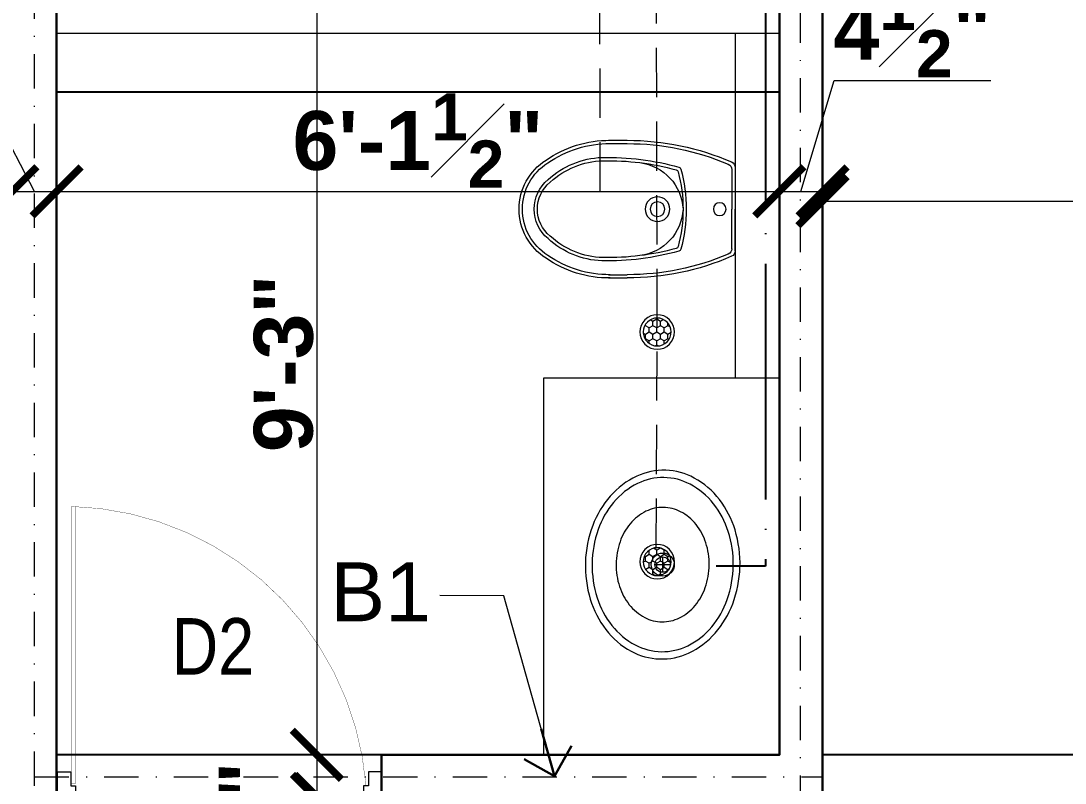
# Model space of a CAD drawing. Header units: feet. Extents: x 18471 to 30550, y -13540 to -11719.
# Drawn here: x 20928.5 to 21034.9, y -12688.5 to -12610.9 of the extents above; entities that cross this region are included whole.
import ezdxf

# ---------------------------------------------------------------- set-up
doc = ezdxf.new("R2010")
doc.units = ezdxf.units.FT
doc.header["$MEASUREMENT"] = 0
doc.header["$PDMODE"] = 2
for name, pattern in [('ACAD_ISO04W100', [30, 24, -3, 0, -3]), ('DASHDOT', [1, 0.5, -0.25, 0, -0.25]), ('DASHED', [0.75, 0.5, -0.25])]:
    doc.linetypes.add(name, pattern=pattern)
doc.layers.get('0').update_dxf_attribs({"lineweight": 30})
for name, color, linetype, lineweight in [('BEAM', 3, 'Continuous', 15), ('BLK_1_FLR_1_BATH', 7, 'Continuous', 0), ('DIM', 7, 'Continuous', 18), ('DOOR', 32, 'Continuous', 13), ('HATCH', 9, 'Continuous', 20), ('JOINERY TEXT', 193, 'Continuous', 0), ('P-SOIL', 6, 'Continuous', 18), ('P-WASTE', 130, 'Continuous', 18), ('PL-C.W.S', 90, 'ACAD_ISO04W100', 25), ('SANIT_FIXTURES', 13, 'Continuous', 15), ('WALL', 10, 'Continuous', 30)]:
    doc.layers.add(name, color=color, linetype=linetype, lineweight=lineweight)
doc.layers.add('BLK_1_FLR_1_REGULAR_ROOM_2', color=1, linetype='Continuous', plot=False)
doc.layers.add('BLK_1_FLR_1_WATER_CLOSET', color=1, linetype='Continuous', plot=False)
doc.styles.add('AR. TEXT 01', font='arialbd.ttf')
doc.styles.add('DIM TEXT', font='GOTHIC.TTF', dxfattribs={"height": 5})
doc.styles.add('PLUMBING', font='gbeitc.shx', dxfattribs={"height": 550})
doc.styles.get("Standard").update_dxf_attribs({"font": 'ARIALN.TTF'})
doc.dimstyles.new('DIM 50', dxfattribs={"dimtxt": 6, "dimasz": 3, "dimexe": 6, "dimexo": 4, "dimgap": 0.3125, "dimtad": 1, "dimzin": 3, "dimdsep": 46, "dimlunit": 4, "dimtxsty": 'AR. TEXT 01', "dimblk": 'DOT', "dimcen": 0.09, "dimclrd": 5, "dimclre": 5, "dimclrt": 5, "dimazin": 0, "dimtfac": 0.8, "dimtofl": 0, "dimtmove": 1, "dimatfit": 3, "dimfxl": 6, "dimfxlon": 1, "dimfrac": 1, "dimtolj": 1, "dimtzin": 0, "dimlwd": -1, "dimlwe": -1, "dimarcsym": 1})
doc.dimstyles.new('STANDARD$7', dxfattribs={"dimtxt": 400, "dimasz": 400, "dimexe": 50, "dimexo": 0, "dimgap": 100, "dimtad": 0, "dimdec": 0, "dimzin": 0, "dimdsep": 46, "dimtxsty": 'PLUMBING', "dimcen": 0, "dimdle": 50, "dimse1": 1, "dimse2": 1, "dimclrd": 256, "dimclre": 63, "dimclrt": 256, "dimadec": 0, "dimazin": 0, "dimtfac": 1, "dimtdec": 0, "dimtofl": 0, "dimtmove": 0, "dimatfit": 3, "dimldrblk": 'OPEN90', "dimfxl": 1, "dimtolj": 1, "dimtzin": 0, "dimlwd": -1, "dimlwe": -1, "dimarcsym": 0})

# ---------------------------------------------------------------- blocks, each defined once
blk = doc.blocks.new('Bide3')
for p, q in [((3.030474163774328, 1.64587500000027), (2.581068003226159, 1.64587500000027)), ((3.030474163774328, 1.56750000000045), (2.581068003226159, 1.56750000000045)), ((0, 0.99816597431277), (0, 0)), ((0.07837499999982, 0.94650474082357), (0.07837499999982, 0)), ((0, -0.99816597431186), (0, 0)), ((0.07837499999982, -0.9465047408225498), (0.07837499999982, 0)), ((3.030474163774328, -1.567499999999538), (2.581068003226159, -1.567499999999538)), ((3.030474163774328, -1.645874999999358), (2.581068003226159, -1.645874999999358))]:
    blk.add_line(p, q)
for centre, radius in [((1.857487500000619, 0), 0.29390625), ((0.3683625000002199, 0), 0.15283125), ((1.857487500000619, 0), 0.17634375)]:
    blk.add_circle(centre, radius)
for centre, radius, start, end in [((2.581068003226159, -4.624124999999366), 6.269999999999997, 90, 113.4601464925223), ((2.581068003226159, -4.624124999999366), 6.191625000000001, 90, 112.9740761476364), ((3.010154033268348, -0.995257543457), 2.641210710983874, 55.10129047885762, 90.4408089055502), ((3.010154033268348, -0.995257543457), 2.562835710983875, 55.10129047885762, 90.4408089055502), ((0.14107500000023, 0.99816597431277), 0.141075, 113.4601464925223, 180), ((0.21945000000005, 0.94650474082357), 0.141075, 112.9740761476364, 180), ((2.424646044922948, -0.05901609533862), 1.179960323554583, 97.2221090604311, 177.1331370409893), ((1.360953128212599, 0.9417485094638799), 0.0627, 105.7780258989629, 164.2254022193193), ((3.048877600748939, -5.032118789717967), 6.27045156825798, 88.75953023585043, 105.7777155424058), ((3.04105198581703, -4.99249102878764), 6.151792649778482, 97.14106631433752, 105.3934506340682), ((3.04105198581703, -4.99249102878764), 6.151792649778482, 88.8337232916008, 97.14106631432459), ((3.10784969047415, -0.78193072605245), 1.94083722242934, 47.44636179633839, 88.27524123241189), ((3.10308085896497, -0.78954019406319), 2.028043440197528, 47.49351988268332, 87.69564118244533), ((3.789065712392017, 0.00495292743653), 1.298472746638257, 359.7938897375645, 57.87335126201214), ((3.789065712392017, 0.00495292743653), 1.376847746638254, 359.7938897375645, 57.87335126201214), ((4.69466250000028, 0), 3.526874999999998, 164.2254022193193, 180), ((4.69466250000028, 0), 3.4485, 164.9675782764616, 180), ((1.424727234538289, 0.8781600080216097), 0.0627, 105.3934506340682, 164.9675782764616), ((3.899970908413017, 0.00441855450845), 0.8273613736125613, 359.7204865163672, 50.72212974896304), ((3.899970908413017, 0.00441855450845), 0.9057363736125617, 359.7204865163672, 50.72212974896304), ((4.69466250000028, 0), 3.526874999999998, 180, 195.7745977806806), ((2.424646044922948, 0.05901609533964), 1.179960323554583, 182.8668629590107, 262.7778909395689), ((4.69466250000028, 0), 3.4485, 180, 195.0324217235381), ((3.899970908413017, -0.00441855450754), 0.9057363736125617, 309.277870251037, 0.27951348363282), ((3.789065712392017, -0.00495292743574), 1.376847746638254, 302.1266487379879, 0.20611026243552), ((3.899970908413017, -0.00441855450754), 0.8273613736125613, 309.277870251037, 0.27951348363282), ((3.789065712392017, -0.00495292743574), 1.298472746638257, 302.1266487379879, 0.20611026243552), ((3.10784969047415, 0.78193072605325), 1.94083722242934, 271.7247587675881, 312.5536382036616), ((3.10308085896497, 0.78954019406422), 2.028043440197528, 272.3043588175547, 312.5064801173166), ((0.14107500000023, -0.99816597431186), 0.141075, 180, 246.5398535074776), ((0.21945000000005, -0.9465047408225498), 0.141075, 180, 247.0259238523635), ((1.360953128212599, -0.9417485094629698), 0.0627, 195.7745977806806, 254.2219741010371), ((1.424727234538289, -0.8781600080207), 0.0627, 195.0324217235381, 254.6065493659318), ((3.04105198581703, 4.992491028788546), 6.151792649778482, 254.6065493659318, 262.8589336856625), ((2.581068003226159, 4.62412500000016), 6.269999999999997, 246.5398535074776, 270), ((2.581068003226159, 4.62412500000016), 6.191625000000001, 247.0259238523635, 270), ((3.048877600748939, 5.03211878971888), 6.27045156825798, 254.2222844575941, 271.2404697641495), ((3.04105198581703, 4.992491028788546), 6.151792649778482, 262.8589336856754, 271.1662767083992), ((3.010154033268348, 0.9952575434577999), 2.641210710983874, 269.5591910944498, 304.8987095211424), ((3.010154033268348, 0.9952575434577999), 2.562835710983875, 269.5591910944498, 304.8987095211424)]:
    blk.add_arc(centre, radius, start, end)
blk = doc.blocks.new('Sink - Oval top')
at = {"layer": 'SANIT_FIXTURES'}
for p, q in [((-1, 0), (1, 0)), ((0, 1), (0, -1))]:
    blk.add_line(p, q, dxfattribs=at)
at = {"layer": 'SANIT_FIXTURES', "linetype": 'Continuous'}
for points in [[(-12.23371880354079, 0.3941914712608, 0.11763425658833), (-11.46456229543957, -3.361933235489118, 0.10446927966709), (-8.87874869107043, -6.80354197365057, 0.09001578960148), (-5.08275770067667, -9.07230980749051, 0.08191994915922), (-0.32272801227327, -10.01585280257211, 0.08191994915921), (4.488169920880968, -9.380701564817908, 0.09001578960148), (8.42234235915578, -7.361012898479428, 0.10446927966709), (11.22435122606941, -4.093009071543407, 0.11763425658833), (12.23371880354091, -0.3941914712608, 0.11763425658831), (11.46456229543992, 3.361933235488778, 0.10446927966708), (8.87874869107043, 6.80354197365057, 0.09001578960149), (5.082757700676318, 9.07230980749068, 0.08191994915921), (0.32272801227327, 10.01585280257211, 0.08191994915921), (-4.488169920880856, 9.38070156481797, 0.09001578960148), (-8.42234235915578, 7.361012898479428, 0.1044692796671), (-11.22435122606919, 4.09300907154363, 0.11763425658834)], [(-11.28627986850119, 0.15905971647373, 0.11862170018641), (-10.51590095791209, -3.253161772358108, 0.10467817218111), (-8.07180335056012, -6.358618019863338, 0.08956206646917), (-4.53769919322235, -8.3669719296098, 0.08118469889122), (-0.1289739026696, -9.151503558114367, 0.08118469889123), (4.300109150126218, -8.4915248651846, 0.08956206646918), (7.88940670821262, -6.58356242812761, 0.1046781721811), (10.42004782883111, -3.548216131892448, 0.1186217001864), (11.28627986850119, -0.15905971647362, 0.11862170018639), (10.51590095791221, 3.253161772358, 0.10467817218111), (8.07180335056012, 6.358618019863338, 0.08956206646918), (4.53769919322212, 8.36697192960992, 0.08118469889122), (0.1289739026696, 9.151503558114428, 0.08118469889121), (-4.300109150125877, 8.49152486518483, 0.08956206646917), (-7.88940670821262, 6.58356242812761, 0.1046781721811), (-10.42004782883111, 3.548216131892448, 0.11862170018639)], [(-7.4204523890329, 0.08298767816018, 0.11828256738568), (-6.907065465214477, -2.167464938077499, 0.10460745953773), (-5.29479147071208, -4.20998819202941, 0.0897179636261), (-2.966599981142509, -5.528122152688068, 0.08143608252771), (-0.06751351878552, -6.036810076758798, 0.08143608252772), (2.842224378240528, -5.59308596097787, 0.08971796362613), (5.199312936802018, -4.327350491993339, 0.10460745953769), (6.85686365682659, -2.321395784920349, 0.11828256738567), (7.420452389033017, -0.08298767816018, 0.1182825673857), (6.907065465214477, 2.16746493807761, 0.10460745953771), (5.29479147071208, 4.20998819202941, 0.08971796362613), (2.96659998114262, 5.528122152687839, 0.08143608252774), (0.06751351878552, 6.036810076758798, 0.08143608252772), (-2.84222437824064, 5.59308596097787, 0.08971796362612), (-5.199312936802018, 4.327350491993339, 0.1046074595377), (-6.85686365682648, 2.321395784920349, 0.11828256738567)]]:
    blk.add_lwpolyline(points, format="xyb", close=True, dxfattribs=at)
at = {"layer": 'SANIT_FIXTURES'}
for radius in [1.5, 1]:
    blk.add_circle((0, 0), radius, dxfattribs=at)
blk = doc.blocks.new('_ArchTick')
at = {"color": 0, "linetype": 'ByBlock', "const_width": 0.15}
blk.add_lwpolyline([(-0.5, -0.5), (0.5, 0.5)], dxfattribs=at)
blk = doc.blocks.new('*D174')
at = {"layer": 'Defpoints', "color": 0, "ltscale": 5, "transparency": 16777216}
for p in [(20927.68114544764, -12628.28146184822), (20927.68114544764, -12647.12126941966), (20789.68114544761, -12658.1208960263)]:
    blk.add_point(p, dxfattribs=at)
at = {"layer": 'DIM', "ltscale": 5, "transparency": 16777216}
for p, q in [((20789.68114544761, -12637.28146184822), (20789.68114544761, -12622.28146184822)), ((20927.68114544764, -12637.28146184822), (20927.68114544764, -12622.28146184822)), ((20789.68114544761, -12628.28146184822), (20927.68114544764, -12628.28146184822))]:
    blk.add_line(p, q, dxfattribs=at)
at = {"layer": 'DIM', "ltscale": 5, "transparency": 16777216, "xscale": 5, "yscale": 5, "zscale": 5, "rotation": 180}
blk.add_blockref('_ArchTick', (20789.68114544761, -12628.28146184822), dxfattribs=at)
at = {"layer": 'DIM', "ltscale": 5, "transparency": 16777216, "xscale": 5, "yscale": 5, "zscale": 5}
blk.add_blockref('_ArchTick', (20927.68114544764, -12628.28146184822), dxfattribs=at)
at = {"layer": 'DIM', "ltscale": 5, "transparency": 16777216, "insert": (20858.68114544763, -12624.90552392189), "char_height": 6, "attachment_point": 5, "style": 'AR. TEXT 01'}
blk.add_mtext('\\A1;11\'-6"', dxfattribs=at)
blk = doc.blocks.new('*D175')
at = {"layer": 'Defpoints', "color": 0, "ltscale": 5, "transparency": 16777216}
for p in [(20932.18114544762, -12628.28146184822), (20927.68114544762, -12647.12126941966), (20932.18114544762, -12647.38947879853)]:
    blk.add_point(p, dxfattribs=at)
at = {"layer": 'DIM', "ltscale": 5, "transparency": 16777216}
for p, q in [((20919.69463527269, -12608.64782439939), (20903.74248656873, -12608.64782439939)), ((20929.93114544762, -12628.28146184822), (20919.69463527269, -12608.64782439939)), ((20927.68114544762, -12637.28146184822), (20927.68114544762, -12622.28146184822)), ((20932.18114544762, -12637.28146184822), (20932.18114544762, -12622.28146184822)), ((20927.68114544762, -12628.28146184822), (20932.18114544762, -12628.28146184822))]:
    blk.add_line(p, q, dxfattribs=at)
at = {"layer": 'DIM', "ltscale": 5, "transparency": 16777216, "xscale": 5, "yscale": 5, "zscale": 5, "rotation": 180}
blk.add_blockref('_ArchTick', (20927.68114544762, -12628.28146184822), dxfattribs=at)
at = {"layer": 'DIM', "ltscale": 5, "transparency": 16777216, "xscale": 5, "yscale": 5, "zscale": 5}
blk.add_blockref('_ArchTick', (20932.18114544762, -12628.28146184822), dxfattribs=at)
at = {"layer": 'DIM', "ltscale": 5, "transparency": 16777216, "insert": (20911.71856092072, -12603.51567910607), "char_height": 6, "attachment_point": 5, "style": 'AR. TEXT 01'}
blk.add_mtext('\\A1;4{\\H0.8x;\\S1#2;}"', dxfattribs=at)
blk = doc.blocks.new('*D176')
at = {"layer": 'Defpoints', "color": 0, "ltscale": 5, "transparency": 16777216}
for p in [(21005.78114544762, -12628.28146184822), (20932.18114544763, -12647.38947879853), (21005.78114544762, -12649.74987343633)]:
    blk.add_point(p, dxfattribs=at)
at = {"layer": 'DIM', "ltscale": 5, "transparency": 16777216}
for p, q in [((20932.18114544763, -12637.28146184822), (20932.18114544763, -12622.28146184822)), ((21005.78114544762, -12637.28146184822), (21005.78114544762, -12622.28146184822)), ((20932.18114544763, -12628.28146184822), (21005.78114544762, -12628.28146184822))]:
    blk.add_line(p, q, dxfattribs=at)
at = {"layer": 'DIM', "ltscale": 5, "transparency": 16777216, "xscale": 5, "yscale": 5, "zscale": 5, "rotation": 180}
blk.add_blockref('_ArchTick', (20932.18114544763, -12628.28146184822), dxfattribs=at)
at = {"layer": 'DIM', "ltscale": 5, "transparency": 16777216, "xscale": 5, "yscale": 5, "zscale": 5}
blk.add_blockref('_ArchTick', (21005.78114544762, -12628.28146184822), dxfattribs=at)
at = {"layer": 'DIM', "ltscale": 5, "transparency": 16777216, "insert": (20968.98114544762, -12623.0981569369), "char_height": 6, "attachment_point": 5, "style": 'AR. TEXT 01'}
blk.add_mtext('\\A1;6\'-1{\\H0.8x;\\S1#2;}"', dxfattribs=at)
blk = doc.blocks.new('*D177')
at = {"layer": 'Defpoints', "color": 0, "ltscale": 5, "transparency": 16777216}
for p in [(21010.18114544761, -12628.28146184822), (21005.78114544762, -12649.74987343633), (21010.18114544761, -12654.31095391359)]:
    blk.add_point(p, dxfattribs=at)
at = {"layer": 'DIM', "ltscale": 5, "transparency": 16777216}
for p, q in [((21007.98114544761, -12628.28146184822), (21011.36766403561, -12616.9930665549)), ((21011.36766403561, -12616.9930665549), (21027.31981273957, -12616.9930665549)), ((21005.78114544762, -12637.28146184822), (21005.78114544762, -12622.28146184822)), ((21010.18114544761, -12637.28146184822), (21010.18114544761, -12622.28146184822)), ((21005.78114544762, -12628.28146184822), (21010.18114544761, -12628.28146184822))]:
    blk.add_line(p, q, dxfattribs=at)
at = {"layer": 'DIM', "ltscale": 5, "transparency": 16777216, "xscale": 5, "yscale": 5, "zscale": 5, "rotation": 180}
blk.add_blockref('_ArchTick', (21005.78114544762, -12628.28146184822), dxfattribs=at)
at = {"layer": 'DIM', "ltscale": 5, "transparency": 16777216, "xscale": 5, "yscale": 5, "zscale": 5}
blk.add_blockref('_ArchTick', (21010.18114544761, -12628.28146184822), dxfattribs=at)
at = {"layer": 'DIM', "ltscale": 5, "transparency": 16777216, "insert": (21019.34373838759, -12611.86092126159), "char_height": 6, "attachment_point": 5, "style": 'AR. TEXT 01'}
blk.add_mtext('\\A1;4{\\H0.8x;\\S1#2;}"', dxfattribs=at)
blk = doc.blocks.new('*D201')
at = {"layer": 'Defpoints', "color": 0, "transparency": 16777216}
for p in [(20988.08945183256, -12574.65837287714), (20958.6895881018, -12685.65837288002), (20970.10861218696, -12685.65837288002)]:
    blk.add_point(p, dxfattribs=at)
at = {"layer": 'DIM', "ltscale": 5, "transparency": 16777216}
for p, q in [((20967.6895881018, -12574.65837287714), (20952.6895881018, -12574.65837287714)), ((20958.6895881018, -12574.65837287714), (20958.6895881018, -12685.65837288002)), ((20966.10861218696, -12685.65837288002), (20952.6895881018, -12685.65837288002))]:
    blk.add_line(p, q, dxfattribs=at)
at = {"layer": 'DIM', "transparency": 16777216, "xscale": 5, "yscale": 5, "zscale": 5}
for p, rotation in [((20958.6895881018, -12574.65837287714), 90), ((20958.6895881018, -12685.65837288002), 270)]:
    blk.add_blockref('_ArchTick', p, dxfattribs=dict(at, rotation=rotation))
at = {"layer": 'DIM', "transparency": 16777216, "insert": (20955.31108810157, -12645.79872846539), "char_height": 6, "attachment_point": 5, "rotation": 90, "style": 'AR. TEXT 01'}
blk.add_mtext('\\A1;9\'-3"', dxfattribs=at)
blk = doc.blocks.new('*D202')
at = {"layer": 'Defpoints', "color": 0, "transparency": 16777216}
for p in [(20970.10861218696, -12685.65837288002), (20958.68958810186, -12690.15837288003), (20970.91847304414, -12690.15837288003)]:
    blk.add_point(p, dxfattribs=at)
at = {"layer": 'DIM', "ltscale": 5, "transparency": 16777216}
for p, q in [((20966.10861218696, -12685.65837288002), (20952.68958810186, -12685.65837288002)), ((20958.68958810186, -12685.65837288002), (20958.68958810186, -12690.15837288003)), ((20966.91847304414, -12690.15837288003), (20952.68958810186, -12690.15837288003))]:
    blk.add_line(p, q, dxfattribs=at)
at = {"layer": 'DIM', "transparency": 16777216, "xscale": 5, "yscale": 5, "zscale": 5}
for p, rotation in [((20958.68958810186, -12685.65837288002), 90), ((20958.68958810186, -12690.15837288003), 270)]:
    blk.add_blockref('_ArchTick', p, dxfattribs=dict(at, rotation=rotation))
at = {"layer": 'DIM', "transparency": 16777216, "insert": (20951.67235386477, -12694.40850956294), "char_height": 6, "attachment_point": 5, "rotation": 90, "style": 'AR. TEXT 01'}
blk.add_mtext('\\A1;4{\\H0.800000x;\\S1#2;}"', dxfattribs=at)
blk = doc.blocks.new('*D203')
at = {"layer": 'Defpoints', "color": 0, "ltscale": 5, "transparency": 16777216}
for p in [(20974.6101666592, -12690.15837288003), (20958.92639586451, -12781.65837287998), (20971.27526019304, -12781.65837287998)]:
    blk.add_point(p, dxfattribs=at)
at = {"layer": 'DIM', "ltscale": 5, "transparency": 16777216}
for p, q in [((20967.92639586451, -12690.15837288003), (20952.92639586451, -12690.15837288003)), ((20958.92639586451, -12690.15837288003), (20958.92639586451, -12781.65837287998)), ((20967.27526019303, -12781.65837287998), (20952.92639586451, -12781.65837287998))]:
    blk.add_line(p, q, dxfattribs=at)
at = {"layer": 'DIM', "ltscale": 5, "transparency": 16777216, "xscale": 5, "yscale": 5, "zscale": 5}
for p, rotation in [((20958.92639586451, -12690.15837288003), 90), ((20958.92639586451, -12781.65837287998), 270)]:
    blk.add_blockref('_ArchTick', p, dxfattribs=dict(at, rotation=rotation))
at = {"layer": 'DIM', "ltscale": 5, "transparency": 16777216, "insert": (20953.79425057118, -12735.90837288001), "char_height": 6, "attachment_point": 5, "rotation": 90, "style": 'AR. TEXT 01'}
blk.add_mtext('\\A1;7\'-7{\\H0.8x;\\S1#2;}"', dxfattribs=at)
blk = doc.blocks.new('A$Cb508cf72')
at = {"layer": 'DOOR'}
for points in [[(1.593954704861969, 31.97784954943927), (1.593954704861969, 33.65484954940621), (2.1666480381682, 33.65484954940621), (2.1666480381682, 35.22784954936651), (-1.86284451e-05, 35.22784954936651), (-1.86284451e-05, 31.97784954943927), (1.593954704861969, 31.97784954943927)], [(37.4060080396448, 31.97784954943927), (37.4060080396448, 33.65484954940621), (36.83331470633857, 33.65484954940621), (36.83331470633857, 35.22784954936651), (38.99998137295188, 35.22784954936651), (38.99998137295188, 31.97784954943927), (37.4060080396448, 31.97784954943927)]]:
    blk.add_lwpolyline(points, dxfattribs=at)
at = {"layer": 'DOOR', "const_width": 0.03635174400107}
blk.add_lwpolyline([(37.11966137299896, 33.65484954940621, -0.38341128429114), (1.68249406036921, 0.01781754833064, -0.4142135623731)], format="xyb", dxfattribs=at)
blk.add_lwpolyline([(1.68249406036921, 0.01781754833064), (1.68249406036921, 33.34024954930646), (2.19304287509294, 33.34024954930646), (2.19304287509294, 0.01781754833064)], dxfattribs=at)
blk = doc.blocks.new('SDSD')
at = {"layer": 'P-WASTE'}
h = blk.add_hatch(dxfattribs=at)
h.set_pattern_fill('HONEY', color=1, scale=5, angle=89.99999999999999, style=0)
h.set_pattern_definition([(90, (-50211.70994705233, 107515.0274732832), (-0.9610410944236026, 1.664572011413838), [1.109714674275892, -2.219429348551784]), (210.0000000065067, (-50211.70994705233, 107515.0274732832), (-0.9610411007230739, -1.664572007776834), [1.109714674057612, -2.219429348115224]), (149.9999999934931, (-50211.70994705233, 107515.0274732832), (-1.922082195146676, 3.6370019e-09), [-2.219429348115224, 1.109714674057612])])
edge = h.paths.add_edge_path()
edge.add_ellipse((782.6991829816105, -7166.742797922514), major_axis=(2.510997668090563, 2.510997668090568), ratio=0.9999999999971002, start_angle=0, end_angle=360, ccw=False)
at = {"layer": 'P-WASTE', "extrusion": (0, 0, -1)}
for centre, major_axis, ratio, start_param, end_param in [((782.6991829816105, -7166.742797922309), (3.113637108428522, 3.113637108428522), 0.99999999999766, 3.141592653458931, 9.424777960638515), ((782.6991829816105, -7166.742797922514), (3.113637108428516, 3.113637108428521), 0.9999999999953298, 3.141592653458931, 9.424777960638515), ((782.6991829816105, -7166.742797922309), (2.510997668090565, 2.510997668090568), 0.9999999999971, 3.141592653459396, 9.424777960638982), ((782.6991829816105, -7166.742797922514), (2.510997668090565, 2.510997668090568), 0.9999999999971, 3.141592653459396, 9.424777960638982)]:
    blk.add_ellipse(centre, major_axis=major_axis, ratio=ratio, start_param=start_param, end_param=end_param, dxfattribs=at)
blk = doc.blocks.new('*D211')
at = {"layer": 'Defpoints', "color": 0, "ltscale": 5, "transparency": 16777216}
for p in [(21223.18114544762, -12629.28241991525), (21010.18114544762, -12654.31095391359), (21223.18114544762, -12654.31095391359)]:
    blk.add_point(p, dxfattribs=at)
at = {"layer": 'DIM', "ltscale": 5, "transparency": 16777216}
for p, q in [((21010.18114544762, -12638.28241991525), (21010.18114544762, -12623.28241991525)), ((21223.18114544762, -12638.28241991525), (21223.18114544762, -12623.28241991525)), ((21010.18114544762, -12629.28241991525), (21223.18114544762, -12629.28241991525))]:
    blk.add_line(p, q, dxfattribs=at)
at = {"layer": 'DIM', "ltscale": 5, "transparency": 16777216, "xscale": 5, "yscale": 5, "zscale": 5, "rotation": 180}
blk.add_blockref('_ArchTick', (21010.18114544762, -12629.28241991525), dxfattribs=at)
at = {"layer": 'DIM', "ltscale": 5, "transparency": 16777216, "xscale": 5, "yscale": 5, "zscale": 5}
blk.add_blockref('_ArchTick', (21223.18114544762, -12629.28241991525), dxfattribs=at)
at = {"layer": 'DIM', "ltscale": 5, "transparency": 16777216, "insert": (21116.68114544762, -12625.9044356042), "char_height": 6, "attachment_point": 5, "style": 'AR. TEXT 01'}
blk.add_mtext('\\A1;17\'-9"', dxfattribs=at)
blk = doc.blocks.new('_Open90')
at = {"color": 0, "linetype": 'ByBlock', "lineweight": -2}
for p, q in [((-0.5, 0.5), (0, 0)), ((0, 0), (-1, 0)), ((0, 0), (-0.5, -0.5))]:
    blk.add_line(p, q, dxfattribs=at)
blk = doc.blocks.new('A$C3772fbca')
at = {"layer": 'BEAM', "linetype": 'DASHDOT', "ltscale": 7}
for p, q in [((287.2499972375081, 215.7482515032025), (287.2499972375081, 630.0000007659837)), ((365.2499972375081, 405.0000007660128), (365.2499972375081, 630.0000007659837)), ((287.2499972375081, 507.7500007660128), (367.4999972375227, 507.7500007659983))]:
    blk.add_line(p, q, dxfattribs=at)
at = {"layer": 'BEAM', "ltscale": 25, "insert": (317.370581002353, 529.6004590580706), "char_height": 6, "width": 8.05567011190942, "attachment_point": 1, "style": 'DIM TEXT'}
blk.add_mtext('\\A1;{\\fArial|b0|i0|c0|p34;B1}', dxfattribs=at)
at = {"layer": 'BEAM', "ltscale": 25}
blk.add_leader([(340.1920560231083, 507.8375654513511), (335.0371844227484, 526.1947703859767), (328.5441446461774, 526.2101345009287)], dimstyle='STANDARD$7', override={"dimasz": 5}, dxfattribs=at)

msp = doc.modelspace()

# ---------------------------------------------------------------- linework, layer by layer
at = {"layer": 'BLK_1_FLR_1_BATH', "color": 3, "elevation": 0.02260156391333}
msp.add_lwpolyline([(20932.18114544762, -12618.15837287995), (21005.78114544761, -12618.15837287995), (21005.78114544761, -12574.65837288002), (20932.18114544762, -12574.65837288002)], close=True, dxfattribs=at)
at = {"layer": 'BLK_1_FLR_1_REGULAR_ROOM_2', "color": 1, "elevation": 0.02260156391333}
msp.add_lwpolyline([(21010.18114544762, -12529.65837288002), (21223.18114544762, -12529.65837288002), (21223.18114544762, -12685.65837288003), (21010.18114544762, -12685.65837288003)], close=True, dxfattribs=at)
at = {"layer": 'BLK_1_FLR_1_WATER_CLOSET', "color": 3, "elevation": 0.02260156391333}
msp.add_lwpolyline([(20932.18114544762, -12618.15837287995), (21005.78114544762, -12618.15837287995), (21005.78114544762, -12685.65837288002), (20932.18114544762, -12685.65837288002)], close=True, dxfattribs=at)
at = {"layer": 'HATCH'}
msp.add_line((20932.18114544762, -12612.15837287996, 0.02260156391333), (21005.78114544761, -12612.15837288002, 0.02260156391333), dxfattribs=at)
at = {"layer": 'P-SOIL', "linetype": 'DASHED', "ltscale": 10, "elevation": 0.02260156391333}
msp.add_lwpolyline([(20987.54730170269, -12628.28146184822), (20987.41825871749, -12571.7488128898)], dxfattribs=at)
at = {"layer": 'P-WASTE', "linetype": 'DASHED', "ltscale": 10, "elevation": 0.02260156391333}
msp.add_lwpolyline([(20993.25398206119, -12664.57377933423), (20993.34886824011, -12641.18360916794), (20993.23447686437, -12591.17611571492), (20994.82938106067, -12570.95720269438)], dxfattribs=at)
at = {"layer": 'PL-C.W.S'}
msp.add_lwpolyline([(20984.28584871037, -12568.82413183838), (20984.28584871037, -12575.4478328385), (21004.35605062801, -12575.4478328385), (21004.35605062801, -12666.4478328385), (20999.35605062801, -12666.4478328385)], dxfattribs=at)
at = {"layer": 'SANIT_FIXTURES'}
for p, q in [((20981.78114544765, -12647.29858834123, 0.02260156391333), (20981.78114544764, -12685.65837288002, 0.02260156391333)), ((21001.28114544765, -12647.29858834123, 0.02260156391333), (20981.78114544765, -12647.29858834123, 0.02260156391333))]:
    msp.add_line(p, q, dxfattribs=at)
at = {"layer": 'WALL'}
for p, q in [((21010.18114544763, -12790.65837287998, 0.02260156391333), (21010.18114544762, -12529.65837288002, 0.02260156391333)), ((20932.18114544763, -12690.15837288002, 0.02260156391333), (20932.18114544762, -12574.65837287714, 0.02260156391333)), ((21005.78114544762, -12685.65837288002, 0.02260156391333), (21005.78114544761, -12574.65837287714, 0.02260156391333)), ((20965.28114544762, -12690.15837288003, 0.02260156391333), (20965.28114544762, -12685.65837288002, 0.02260156391333)), ((21005.78114544762, -12685.65837288002, 0.02260156391333), (20965.28114544762, -12685.65837288002, 0.02260156391333))]:
    msp.add_line(p, q, dxfattribs=at)
at = {"layer": 'WALL', "lineweight": 20, "ltscale": 5}
for p in [(21001.28114544765, -12612.15837288, 0.02260156391333), (21005.78114544765, -12647.29858834123, 0.02260156391333)]:
    msp.add_line(p, (21001.28114544765, -12647.29858834123, 0.02260156391333), dxfattribs=at)

# ---------------------------------------------------------------- block references
at = {"ltscale": 5}
msp.add_blockref('A$C3772fbca', (20642.68114821013, -13195.65837364311, 0.02260156391333), dxfattribs=at)
at = {"layer": 'HATCH', "ltscale": 5, "xscale": -0.8461538461238401, "yscale": 0.8461538461238401, "zscale": 0.8461538461238401, "rotation": 180}
msp.add_blockref('A$Cb508cf72', (20932.28116121014, -12660.35019249312, 0.02260156391333), dxfattribs=at)
at = {"layer": 'P-WASTE', "xscale": 0.3999999999941799, "yscale": 0.3999999999941799, "zscale": 0.3999999999941799}
for p in [(20680.26343286565, -9775.906913135956, 0.02260156391333), (20680.26343286565, -9799.294296227452, 0.02260156391333)]:
    msp.add_blockref('SDSD', p, dxfattribs=at)
at = {"layer": 'SANIT_FIXTURES', "xscale": -4.258682687658069, "yscale": 4.258682687658069, "zscale": 4.258682687658069}
msp.add_blockref('Bide3', (21001.28114544767, -12630.09487164054, 0.02260156391333), dxfattribs=at)
at = {"layer": 'SANIT_FIXTURES', "xscale": 0.7855516718700501, "yscale": 0.7855516718700501, "zscale": 0.7855516718700501, "rotation": 90.00000000000006}
msp.add_blockref('Sink - Oval top', (20993.9005691512, -12666.29032421755, 0.02260156391333), dxfattribs=at)

# ---------------------------------------------------------------- texts
at = {"layer": 'JOINERY TEXT', "insert": (20943.88893526659, -12671.74034517242, 0.02260156391333), "char_height": 5.75, "width": 20.94494535614012, "attachment_point": 1}
msp.add_mtext('\\A1;D2', dxfattribs=at)

# ---------------------------------------------------------------- dimensions: what is measured, and where the dimension line sits
at = {"layer": 'DIM', "ltscale": 5}
for base, p1, p2, picture, middle in [((20958.6895881018, -12685.65837288002, 0.02260156391333), (20988.08945183256, -12574.65837287714, 0.02260156391333), (20970.10861218696, -12685.65837288002, 0.02260156391333), '*D201', (20958.68958810157, -12645.79872846539, 0.02260156391333)), ((20958.68958810186, -12690.15837288003, 0.02260156391333), (20970.10861218696, -12685.65837288002, 0.02260156391333), (20970.91847304414, -12690.15837288003, 0.02260156391333), '*D202', (20956.79925386477, -12694.40850956294, 0.02260156391333))]:
    dim = msp.add_linear_dim(base=base, p1=p1, p2=p2, angle=90, dimstyle='DIM 50', override={"dimtxt": 6, "dimasz": 5, "dimblk": 'ArchTick', "dimclrd": 256, "dimclre": 256, "dimclrt": 256, "dimfxl": 9}, dxfattribs=at)
    dim.commit()
    dim.dimension.update_dxf_attribs({"geometry": picture, "text_midpoint": middle, "dimtype": 160})
dim = msp.add_linear_dim(base=(20932.18114544762, -12628.28146184822, 0.02260156391333), p1=(20927.68114544762, -12647.12126941966, 0.02260156391333), p2=(20932.18114544762, -12647.38947879853, 0.02260156391333), dimstyle='DIM 50', override={"dimtxt": 6, "dimasz": 5, "dimblk": 'ArchTick', "dimclrd": 256, "dimclre": 256, "dimclrt": 256, "dimfxl": 9}, dxfattribs=at)
dim.commit()
dim.dimension.update_dxf_attribs({"geometry": '*D175', "text_midpoint": (20919.38213527269, -12608.64782439939, 0.02260156391333), "dimtype": 160})
for base, p1, p2, override, picture, middle in [((21010.18114544761, -12628.28146184822, 0.02260156391333), (21005.78114544762, -12649.74987343633, 0.02260156391333), (21010.18114544761, -12654.31095391359, 0.02260156391333), {"dimtxt": 6, "dimasz": 5, "dimblk": 'ArchTick', "dimclrd": 256, "dimclre": 256, "dimclrt": 256, "dimfxl": 9}, '*D177', (21011.68016403561, -12611.86092126159, 0.02260156391333)), ((21005.78114544762, -12628.28146184822, 0.02260156391333), (20932.18114544763, -12647.38947879853, 0.02260156391333), (21005.78114544762, -12649.74987343633, 0.02260156391333), {"dimtxt": 6, "dimasz": 5, "dimblk": 'ArchTick', "dimclrd": 256, "dimclre": 256, "dimclrt": 256, "dimfxl": 9}, '*D176', (20968.98114544762, -12623.0981569369, 0.02260156391333)), ((20927.68114544764, -12628.28146184822, 0.02260156391333), (20789.68114544761, -12658.1208960263, 0.02260156391333), (20927.68114544764, -12647.12126941966, 0.02260156391333), {"dimtxt": 6, "dimasz": 5, "dimblk": 'ArchTick', "dimclrd": 256, "dimclre": 256, "dimclrt": 256, "dimfxl": 9}, '*D174', (20858.68114544763, -12624.90552392189, 0.02260156391333)), ((21223.18114544762, -12629.28241991525, 0.02260156391333), (21010.18114544762, -12654.31095391359, 0.02260156391333), (21223.18114544762, -12654.31095391359, 0.02260156391333), {"dimasz": 5, "dimblk": 'ArchTick', "dimclrd": 256, "dimclre": 256, "dimclrt": 256, "dimfxl": 9}, '*D211', (21116.68114544762, -12625.9044356042, 0.02260156391333))]:
    dim = msp.add_linear_dim(base=base, p1=p1, p2=p2, dimstyle='DIM 50', override=override, dxfattribs=at)
    dim.commit()
    dim.dimension.update_dxf_attribs({"geometry": picture, "text_midpoint": middle})
dim = msp.add_linear_dim(base=(20958.92639586451, -12781.65837287998, 0.02260156391333), p1=(20974.61016665919, -12690.15837288003, 0.02260156391333), p2=(20971.27526019302, -12781.65837287997, 0.02260156391333), angle=90, dimstyle='DIM 50', override={"dimtxt": 6, "dimasz": 5, "dimblk": 'ArchTick', "dimclrd": 256, "dimclre": 256, "dimclrt": 256, "dimfxl": 9}, dxfattribs=at)
dim.commit()
dim.dimension.update_dxf_attribs({"geometry": '*D203', "text_midpoint": (20953.79425057118, -12735.90837288001, 0.02260156391333)})

doc.saveas('drawing.dxf')
